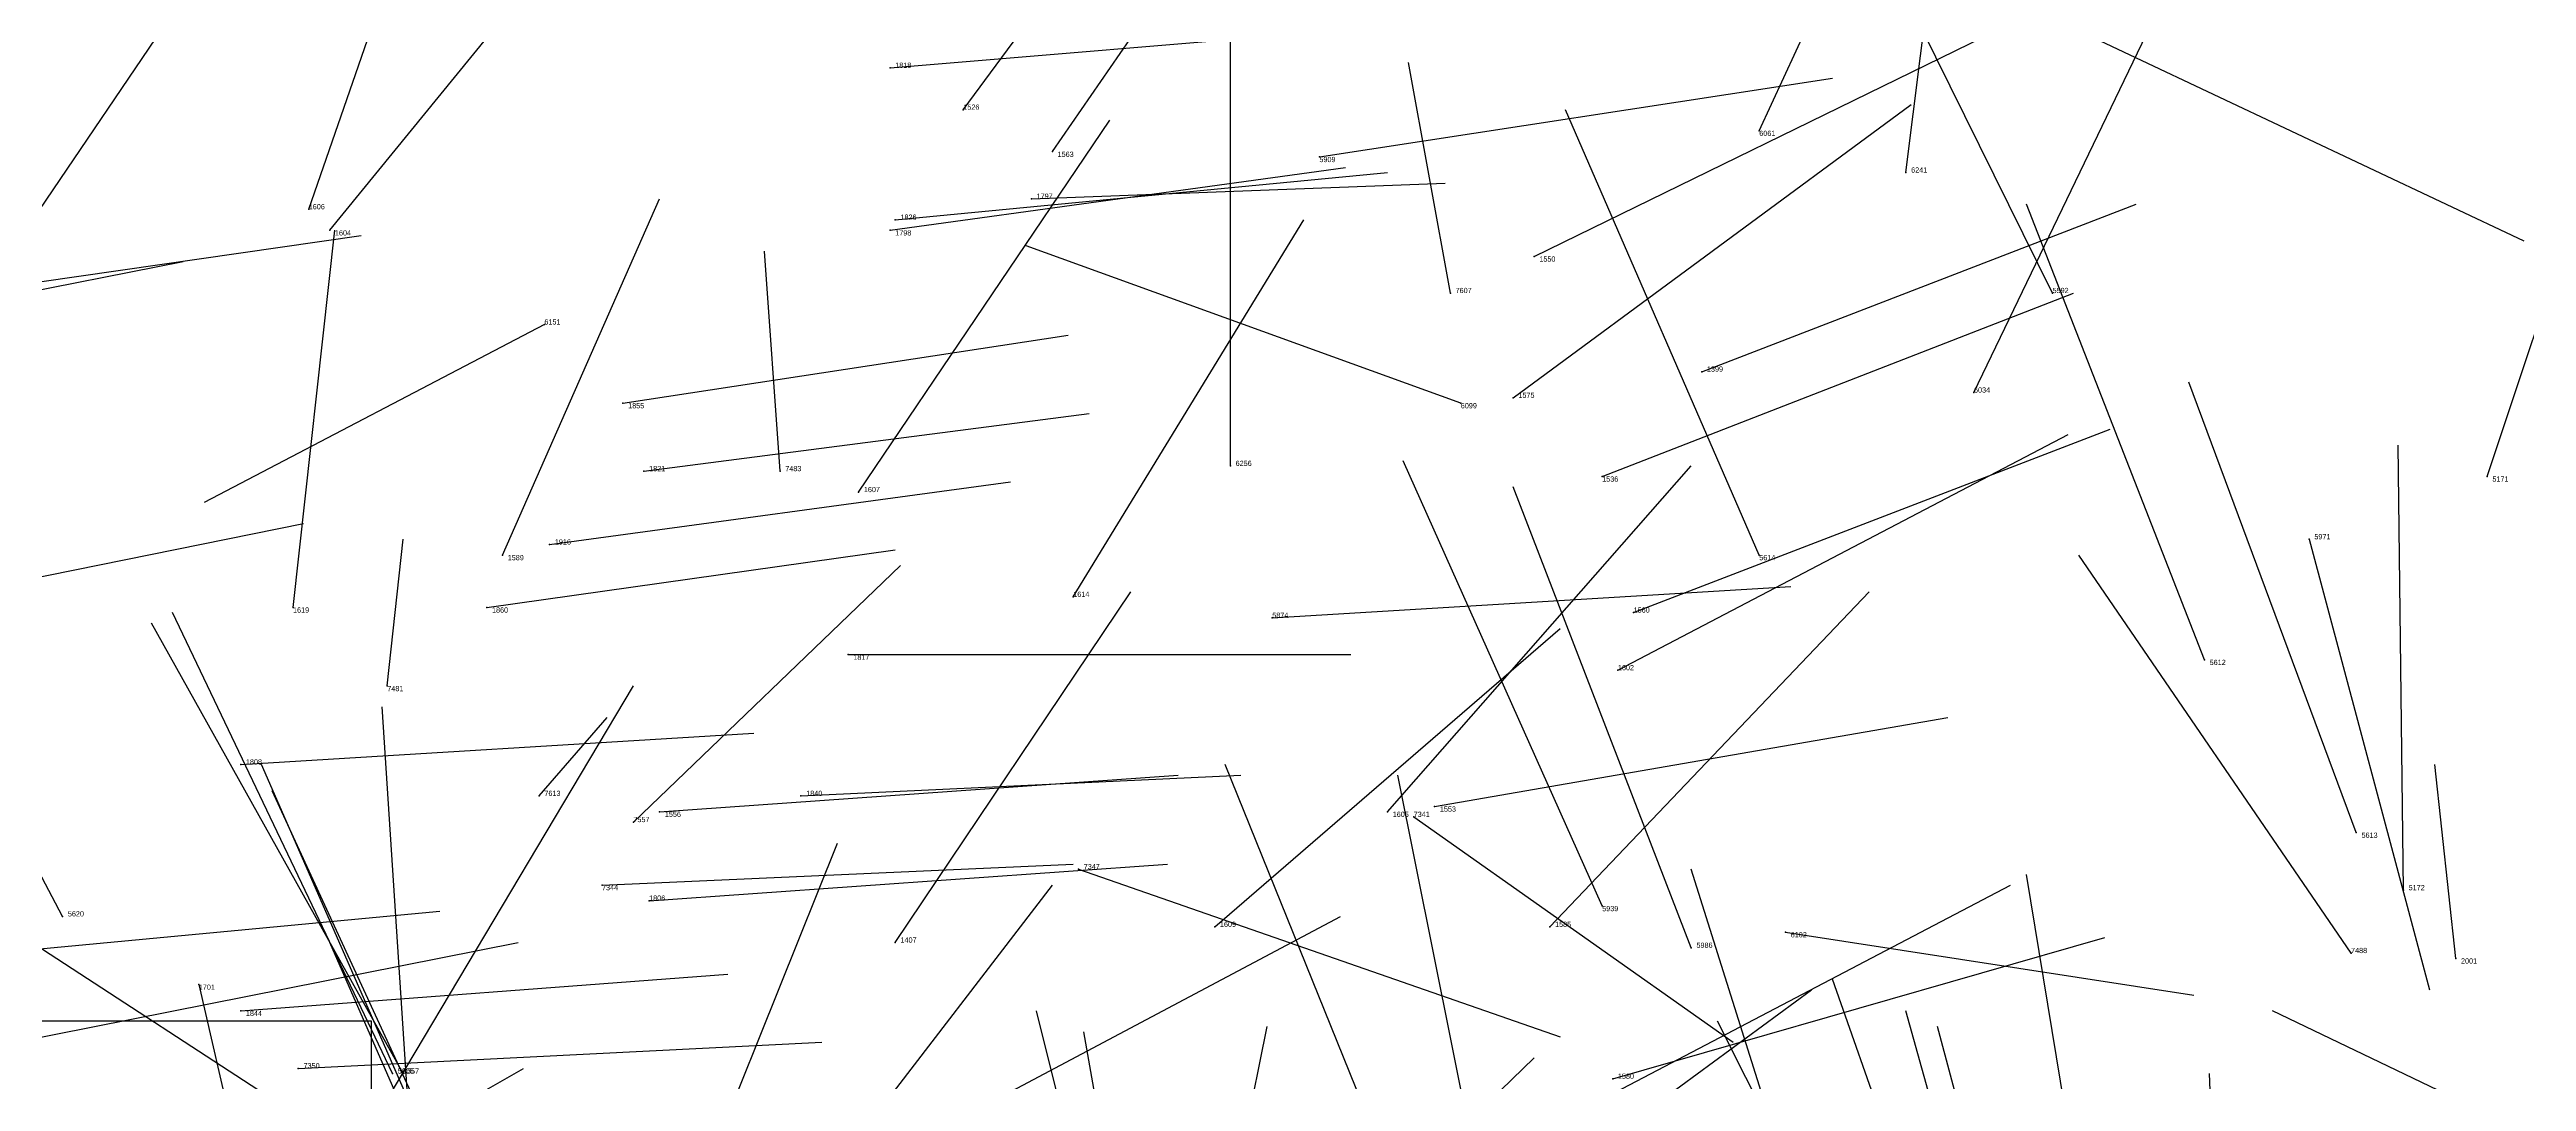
# Model space of a CAD drawing. Extents: x 59.1 to 70.8, y 600.3 to 605.1.
# Drawn here: x 67.4645 to 67.9375, y 604.3195 to 604.5165 of the extents above; entities that cross this region are included whole.
import ezdxf

# ---------------------------------------------------------------- set-up
doc = ezdxf.new("R2010")
doc.units = 0
for name, color, linetype in [('Facilities', 3, 'CONTINUOUS'), ('Min_max_boxes', 1, 'CONTINUOUS'), ('Normals', 1, 'CONTINUOUS'), ('Source_points', 5, 'CONTINUOUS'), ('Text', 3, 'CONTINUOUS')]:
    doc.layers.add(name, color=color, linetype=linetype)

msp = doc.modelspace()

# ---------------------------------------------------------------- linework, layer by layer
at = {"layer": 'Facilities', "color": 3}
for p in [(67.625, 604.513, 448.342), (67.639, 604.505, 453.094), (67.791, 604.501, 457.241), (67.656, 604.497, 453.07), (67.707, 604.496, 453.33), (67.819, 604.493, 458.108), (67.514, 604.486, 452.901), (67.652, 604.488, 448.239), (67.518, 604.482, 452.99), (67.625, 604.482, 448.323), (67.626, 604.484, 448.45), (67.748, 604.477, 453.117), (67.732, 604.47, 458.976), (67.847, 604.47, 454.181), (67.559, 604.464, 457.778), (67.78, 604.455, 451.026), (67.574, 604.449, 448.627), (67.734, 604.449, 457.672), (67.744, 604.45, 453.057), (67.832, 604.451, 457.174), (67.578, 604.436, 448.602), (67.604, 604.436, 459.03), (67.69, 604.437, 456.547), (67.761, 604.435, 453.118), (67.93, 604.435, 453.988), (67.619, 604.432, 452.947), (67.551, 604.42, 452.876), (67.56, 604.422, 449.364), (67.791, 604.42, 454.052), (67.896, 604.423, 453.963), (67.511, 604.41, 452.859), (67.548, 604.41, 448.665), (67.66, 604.412, 452.912), (67.767, 604.409, 453.09), (67.698, 604.408, 453.249), (67.617, 604.401, 448.368), (67.876, 604.4, 454.09), (67.529, 604.395, 459.02), (67.764, 604.398, 452.998), (67.501, 604.38, 448.396), (67.558, 604.374, 458.954), (67.608, 604.374, 448.6), (67.729, 604.372, 453.174), (67.576, 604.369, 461.947), (67.581, 604.371, 453.103), (67.72, 604.371, 452.856), (67.725, 604.37, 461.65), (67.905, 604.367, 454.016), (67.57, 604.357, 461.733), (67.661, 604.36, 461.156), (67.579, 604.354, 448.446), (67.761, 604.353, 453.98), (67.914, 604.356, 453.946), (67.467, 604.351, 454.172), (67.687, 604.349, 452.79), (67.751, 604.349, 452.908), (67.796, 604.348, 457.588), (67.626, 604.346, 452.81), (67.778, 604.345, 453.831), (67.904, 604.344, 459.724), (67.924, 604.343, 449.534), (67.493, 604.338, 452.808), (67.501, 604.333, 448.516), (67.512, 604.322, 461.434), (67.53, 604.321, 454.187), (67.532, 604.321, 454.28), (67.763, 604.32, 452.949)]:
    msp.add_point(p, dxfattribs=at)
at = {"layer": 'Min_max_boxes', "color": 1}
for p, q in [((67.526, 604.331, 454.446), (67.351, 604.331, 454.446)), ((67.526, 604.331, 454.491), (67.351, 604.331, 454.491)), ((67.526, 604.311, 454.446), (67.526, 604.331, 454.446)), ((67.526, 604.311, 454.491), (67.526, 604.331, 454.491)), ((67.526, 604.331, 454.446), (67.526, 604.331, 454.491))]:
    msp.add_line(p, q, dxfattribs=at)
at = {"layer": 'Normals', "color": 1}
for p, q in [((67.819, 604.493, 458.108), (67.831, 604.589, 458.081)), ((67.639, 604.505, 453.094), (67.692, 604.577, 453.05)), ((67.656, 604.497, 453.07), (67.707, 604.571, 453.025)), ((67.791, 604.501, 457.241), (67.821, 604.566, 457.311)), ((67.514, 604.486, 452.901), (67.54, 604.561, 452.841)), ((67.847, 604.47, 454.181), (67.803, 604.559, 454.166)), ((67.518, 604.482, 452.99), (67.576, 604.553, 452.95)), ((67.46, 604.482, 453.055), (67.506, 604.55, 452.999)), ((67.69, 604.437, 456.547), (67.69, 604.535, 456.527)), ((67.832, 604.451, 457.174), (67.871, 604.532, 457.218)), ((67.625, 604.513, 448.342), (67.709, 604.52, 448.396)), ((67.748, 604.477, 453.117), (67.834, 604.519, 453.088)), ((67.848, 604.522, 448.197), (67.937, 604.48, 448.214)), ((67.732, 604.47, 458.976), (67.724, 604.514, 459.065)), ((67.93, 604.435, 453.988), (67.956, 604.513, 453.931)), ((67.707, 604.496, 453.33), (67.805, 604.511, 453.316)), ((67.744, 604.45, 453.057), (67.82, 604.506, 453.023)), ((67.791, 604.42, 454.052), (67.754, 604.505, 454.014)), ((67.619, 604.432, 452.947), (67.667, 604.503, 452.895)), ((67.625, 604.482, 448.323), (67.712, 604.494, 448.371)), ((67.626, 604.484, 448.45), (67.72, 604.493, 448.483)), ((67.652, 604.488, 448.239), (67.731, 604.491, 448.3)), ((67.551, 604.42, 452.876), (67.581, 604.488, 452.81)), ((67.78, 604.455, 451.026), (67.863, 604.487, 451.071)), ((67.876, 604.4, 454.09), (67.842, 604.487, 454.055)), ((67.427, 604.467, 448.398), (67.524, 604.481, 448.42)), ((67.511, 604.41, 452.859), (67.519, 604.482, 452.79)), ((67.66, 604.412, 452.912), (67.704, 604.484, 452.859)), ((67.393, 604.457, 448.368), (67.49, 604.476, 448.381)), ((67.604, 604.436, 459.03), (67.601, 604.478, 459.121)), ((67.734, 604.449, 457.672), (67.651, 604.479, 457.72)), ((67.761, 604.435, 453.118), (67.851, 604.47, 453.093)), ((67.559, 604.464, 457.778), (67.494, 604.43, 457.846)), ((67.574, 604.449, 448.627), (67.659, 604.462, 448.576)), ((67.905, 604.367, 454.016), (67.873, 604.453, 453.975)), ((67.578, 604.436, 448.602), (67.663, 604.447, 448.55)), ((67.764, 604.398, 452.998), (67.85, 604.443, 452.973)), ((67.767, 604.409, 453.09), (67.858, 604.444, 453.07)), ((67.467, 604.351, 454.172), (67.421, 604.438, 454.151)), ((67.761, 604.353, 453.98), (67.723, 604.438, 453.944)), ((67.914, 604.356, 453.946), (67.913, 604.441, 453.894)), ((67.56, 604.422, 449.364), (67.648, 604.434, 449.319)), ((67.72, 604.371, 452.856), (67.778, 604.437, 452.808)), ((67.778, 604.345, 453.831), (67.744, 604.433, 453.797)), ((67.419, 604.407, 448.447), (67.513, 604.426, 448.418)), ((67.529, 604.395, 459.02), (67.532, 604.423, 459.116)), ((67.548, 604.41, 448.665), (67.626, 604.421, 448.603)), ((67.904, 604.344, 459.724), (67.852, 604.42, 459.763)), ((67.896, 604.423, 453.963), (67.919, 604.337, 454.009)), ((67.576, 604.369, 461.947), (67.627, 604.418, 462.018)), ((67.698, 604.408, 453.249), (67.797, 604.414, 453.24)), ((67.53, 604.321, 454.187), (67.488, 604.409, 454.164)), ((67.626, 604.346, 452.81), (67.671, 604.413, 452.751)), ((67.751, 604.349, 452.908), (67.812, 604.413, 452.861)), ((67.532, 604.321, 454.28), (67.484, 604.407, 454.263)), ((67.687, 604.349, 452.79), (67.753, 604.406, 452.741)), ((67.617, 604.401, 448.368), (67.713, 604.401, 448.396)), ((67.526, 604.311, 454.491), (67.576, 604.395, 454.511)), ((67.533, 604.315, 452.743), (67.528, 604.391, 452.678)), ((67.501, 604.38, 448.396), (67.599, 604.386, 448.414)), ((67.558, 604.374, 458.954), (67.571, 604.389, 459.052)), ((67.729, 604.372, 453.174), (67.827, 604.389, 453.162)), ((67.544, 604.291, 454.15), (67.505, 604.38, 454.127)), ((67.581, 604.371, 453.103), (67.68, 604.378, 453.09)), ((67.608, 604.374, 448.6), (67.692, 604.378, 448.547)), ((67.725, 604.291, 453.831), (67.689, 604.38, 453.803)), ((67.741, 604.283, 453.681), (67.722, 604.378, 453.656)), ((67.924, 604.343, 449.534), (67.92, 604.38, 449.627)), ((67.548, 604.286, 454.215), (67.507, 604.375, 454.195)), ((67.725, 604.37, 461.65), (67.786, 604.327, 461.716)), ((67.584, 604.288, 452.679), (67.615, 604.365, 452.623)), ((67.57, 604.357, 461.733), (67.66, 604.361, 461.777)), ((67.579, 604.354, 448.446), (67.678, 604.361, 448.433)), ((67.603, 604.288, 452.668), (67.656, 604.357, 452.619)), ((67.661, 604.36, 461.156), (67.753, 604.328, 461.177)), ((67.757, 604.314, 452.865), (67.839, 604.357, 452.827)), ((67.807, 604.268, 453.675), (67.778, 604.36, 453.647)), ((67.857, 604.268, 453.688), (67.842, 604.359, 453.649)), ((67.443, 604.343, 454.51), (67.539, 604.352, 454.537)), ((67.452, 604.352, 454.315), (67.535, 604.298, 454.332)), ((67.63, 604.308, 452.739), (67.711, 604.351, 452.699)), ((67.796, 604.348, 457.588), (67.874, 604.336, 457.527)), ((67.458, 604.327, 449.137), (67.554, 604.346, 449.158)), ((67.557, 604.257, 454.157), (67.518, 604.346, 454.134)), ((67.763, 604.32, 452.949), (67.857, 604.347, 452.927)), ((67.493, 604.338, 452.808), (67.508, 604.273, 452.883)), ((67.501, 604.333, 448.516), (67.594, 604.34, 448.479)), ((67.836, 604.251, 453.868), (67.805, 604.339, 453.833)), ((67.726, 604.282, 452.742), (67.801, 604.337, 452.705)), ((67.677, 604.236, 453.695), (67.653, 604.333, 453.684)), ((67.679, 604.233, 453.54), (67.662, 604.329, 453.517)), ((67.679, 604.24, 456.631), (67.697, 604.33, 456.591)), ((67.826, 604.246, 453.934), (67.783, 604.331, 453.903)), ((67.844, 604.243, 453.736), (67.819, 604.333, 453.7)), ((67.849, 604.241, 453.799), (67.825, 604.33, 453.761)), ((67.962, 604.298, 457.631), (67.889, 604.333, 457.689)), ((67.512, 604.322, 461.434), (67.612, 604.327, 461.436)), ((67.683, 604.261, 452.644), (67.748, 604.324, 452.602)), ((67.471, 604.274, 454.599), (67.555, 604.322, 454.625)), ((67.878, 604.295, 449.548), (67.877, 604.321, 449.645))]:
    msp.add_line(p, q, dxfattribs=at)
at = {"layer": 'Source_points', "color": 5}
for p in [(67.625, 604.513, 448.342), (67.639, 604.505, 453.094), (67.791, 604.501, 457.241), (67.656, 604.497, 453.07), (67.707, 604.496, 453.33), (67.819, 604.493, 458.108), (67.514, 604.486, 452.901), (67.652, 604.488, 448.239), (67.518, 604.482, 452.99), (67.625, 604.482, 448.323), (67.626, 604.484, 448.45), (67.748, 604.477, 453.117), (67.732, 604.47, 458.976), (67.847, 604.47, 454.181), (67.559, 604.464, 457.778), (67.78, 604.455, 451.026), (67.574, 604.449, 448.627), (67.734, 604.449, 457.672), (67.744, 604.45, 453.057), (67.832, 604.451, 457.174), (67.578, 604.436, 448.602), (67.604, 604.436, 459.03), (67.69, 604.437, 456.547), (67.761, 604.435, 453.118), (67.93, 604.435, 453.988), (67.619, 604.432, 452.947), (67.551, 604.42, 452.876), (67.56, 604.422, 449.364), (67.791, 604.42, 454.052), (67.896, 604.423, 453.963), (67.511, 604.41, 452.859), (67.548, 604.41, 448.665), (67.66, 604.412, 452.912), (67.767, 604.409, 453.09), (67.698, 604.408, 453.249), (67.617, 604.401, 448.368), (67.876, 604.4, 454.09), (67.529, 604.395, 459.02), (67.764, 604.398, 452.998), (67.501, 604.38, 448.396), (67.558, 604.374, 458.954), (67.608, 604.374, 448.6), (67.729, 604.372, 453.174), (67.576, 604.369, 461.947), (67.581, 604.371, 453.103), (67.72, 604.371, 452.856), (67.725, 604.37, 461.65), (67.905, 604.367, 454.016), (67.57, 604.357, 461.733), (67.661, 604.36, 461.156), (67.579, 604.354, 448.446), (67.761, 604.353, 453.98), (67.914, 604.356, 453.946), (67.467, 604.351, 454.172), (67.687, 604.349, 452.79), (67.751, 604.349, 452.908), (67.796, 604.348, 457.588), (67.626, 604.346, 452.81), (67.778, 604.345, 453.831), (67.904, 604.344, 459.724), (67.924, 604.343, 449.534), (67.493, 604.338, 452.808), (67.501, 604.333, 448.516), (67.512, 604.322, 461.434), (67.53, 604.321, 454.187), (67.532, 604.321, 454.28), (67.763, 604.32, 452.949)]:
    msp.add_point(p, dxfattribs=at)

# ---------------------------------------------------------------- texts
at = {"layer": 'Text', "color": 3}
for s, p in [('1818', (67.626, 604.513, 448.342)), ('1526', (67.639, 604.505, 453.094)), ('6061', (67.791, 604.5, 457.241)), ('1563', (67.657, 604.496, 453.07)), ('5909', (67.707, 604.495, 453.33)), ('6241', (67.82, 604.493, 458.108)), ('1606', (67.514, 604.486, 452.901)), ('1826', (67.627, 604.484, 448.45)), ('1797', (67.653, 604.488, 448.239)), ('1604', (67.519, 604.481, 452.99)), ('1798', (67.626, 604.481, 448.323)), ('1550', (67.749, 604.476, 453.117)), ('7607', (67.733, 604.47, 458.976)), ('5592', (67.847, 604.47, 454.181)), ('6151', (67.559, 604.464, 457.778)), ('1399', (67.781, 604.455, 451.026)), ('6034', (67.832, 604.451, 457.174)), ('1855', (67.575, 604.448, 448.627)), ('6099', (67.734, 604.448, 457.672)), ('1575', (67.745, 604.45, 453.057)), ('6256', (67.691, 604.437, 456.547)), ('1821', (67.579, 604.436, 448.602)), ('7483', (67.605, 604.436, 459.03)), ('1607', (67.62, 604.432, 452.947)), ('1536', (67.761, 604.434, 453.118)), ('5171', (67.931, 604.434, 453.988)), ('5971', (67.897, 604.423, 453.963)), ('1589', (67.552, 604.419, 452.876)), ('1916', (67.561, 604.422, 449.364)), ('5614', (67.791, 604.419, 454.052)), ('1619', (67.511, 604.409, 452.859)), ('1860', (67.549, 604.409, 448.665)), ('1614', (67.66, 604.412, 452.912)), ('5874', (67.698, 604.408, 453.249)), ('1560', (67.767, 604.409, 453.09)), ('1817', (67.618, 604.4, 448.368)), ('5612', (67.877, 604.399, 454.09)), ('7481', (67.529, 604.394, 459.02)), ('1602', (67.764, 604.398, 452.998)), ('1808', (67.502, 604.38, 448.396)), ('7613', (67.559, 604.374, 458.954)), ('1840', (67.609, 604.374, 448.6)), ('1553', (67.73, 604.371, 453.174)), ('7557', (67.576, 604.369, 461.947)), ('1556', (67.582, 604.37, 453.103)), ('1605', (67.721, 604.37, 452.856)), ('7341', (67.725, 604.37, 461.65)), ('5613', (67.906, 604.366, 454.016)), ('7344', (67.57, 604.356, 461.733)), ('7347', (67.662, 604.36, 461.156)), ('5172', (67.915, 604.356, 453.946)), ('1806', (67.579, 604.354, 448.446)), ('5939', (67.761, 604.352, 453.98)), ('5620', (67.468, 604.351, 454.172)), ('1609', (67.688, 604.349, 452.79)), ('1585', (67.752, 604.349, 452.908)), ('6102', (67.797, 604.347, 457.588)), ('1407', (67.627, 604.346, 452.81)), ('5986', (67.779, 604.345, 453.831)), ('7488', (67.904, 604.344, 459.724)), ('2001', (67.925, 604.342, 449.534)), ('1701', (67.493, 604.337, 452.808)), ('1844', (67.502, 604.332, 448.516)), ('7350', (67.513, 604.322, 461.434)), ('5605', (67.531, 604.321, 454.187)), ('5557', (67.532, 604.321, 454.28)), ('1580', (67.764, 604.32, 452.949))]:
    msp.add_text(s, height=0.001, dxfattribs=at).set_placement(p)

doc.saveas('drawing.dxf')
